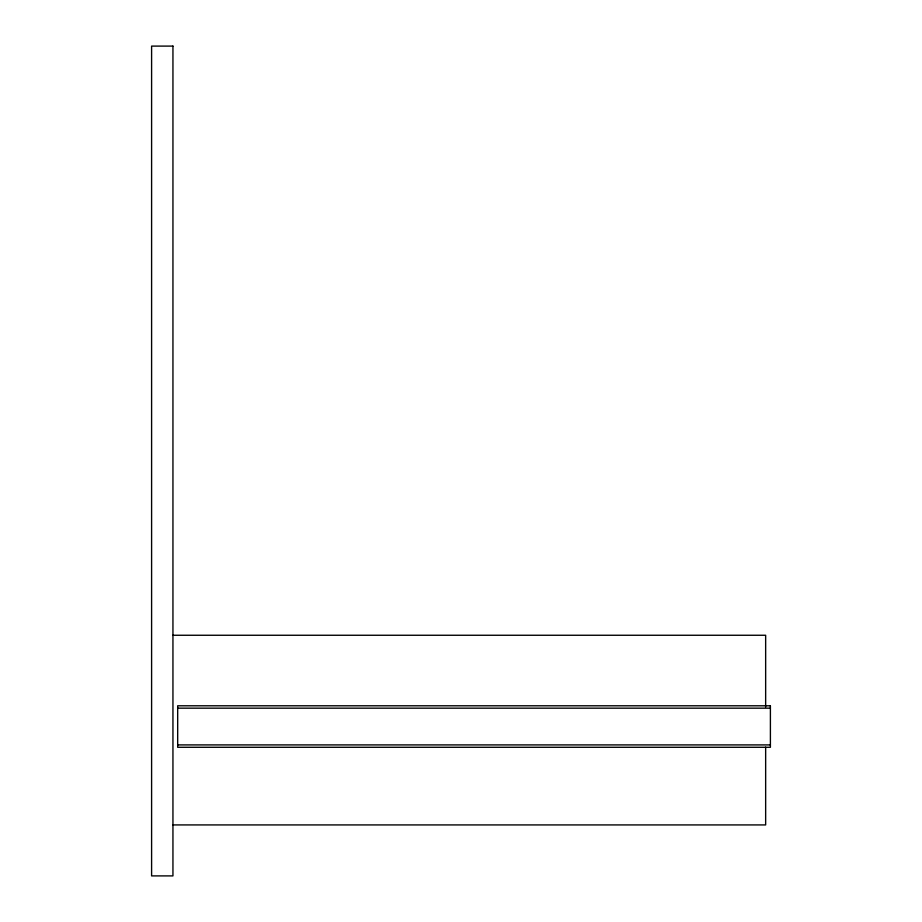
<?xml version="1.0" encoding="UTF-8"?>
<svg xmlns="http://www.w3.org/2000/svg" width="922" height="922" viewBox="0 0 922 922"><rect width="100%" height="100%" fill="white"/><g stroke="black" fill="none" stroke-linecap="round" stroke-linejoin="round"><path stroke-width="1.38" d="M172.944 635.258L765.652 635.258L765.652 707.105M177.681 708.165L770.4 708.165M177.681 744.907L770.4 744.907M172.944 824.925L765.652 824.925L765.652 747.143M172.944 46.1L151.6 46.1L151.6 875.9L172.944 875.9L172.944 46.1M770.4 705.791L177.681 705.791L177.681 747.281L770.4 747.281L770.4 705.791"/></g></svg>
